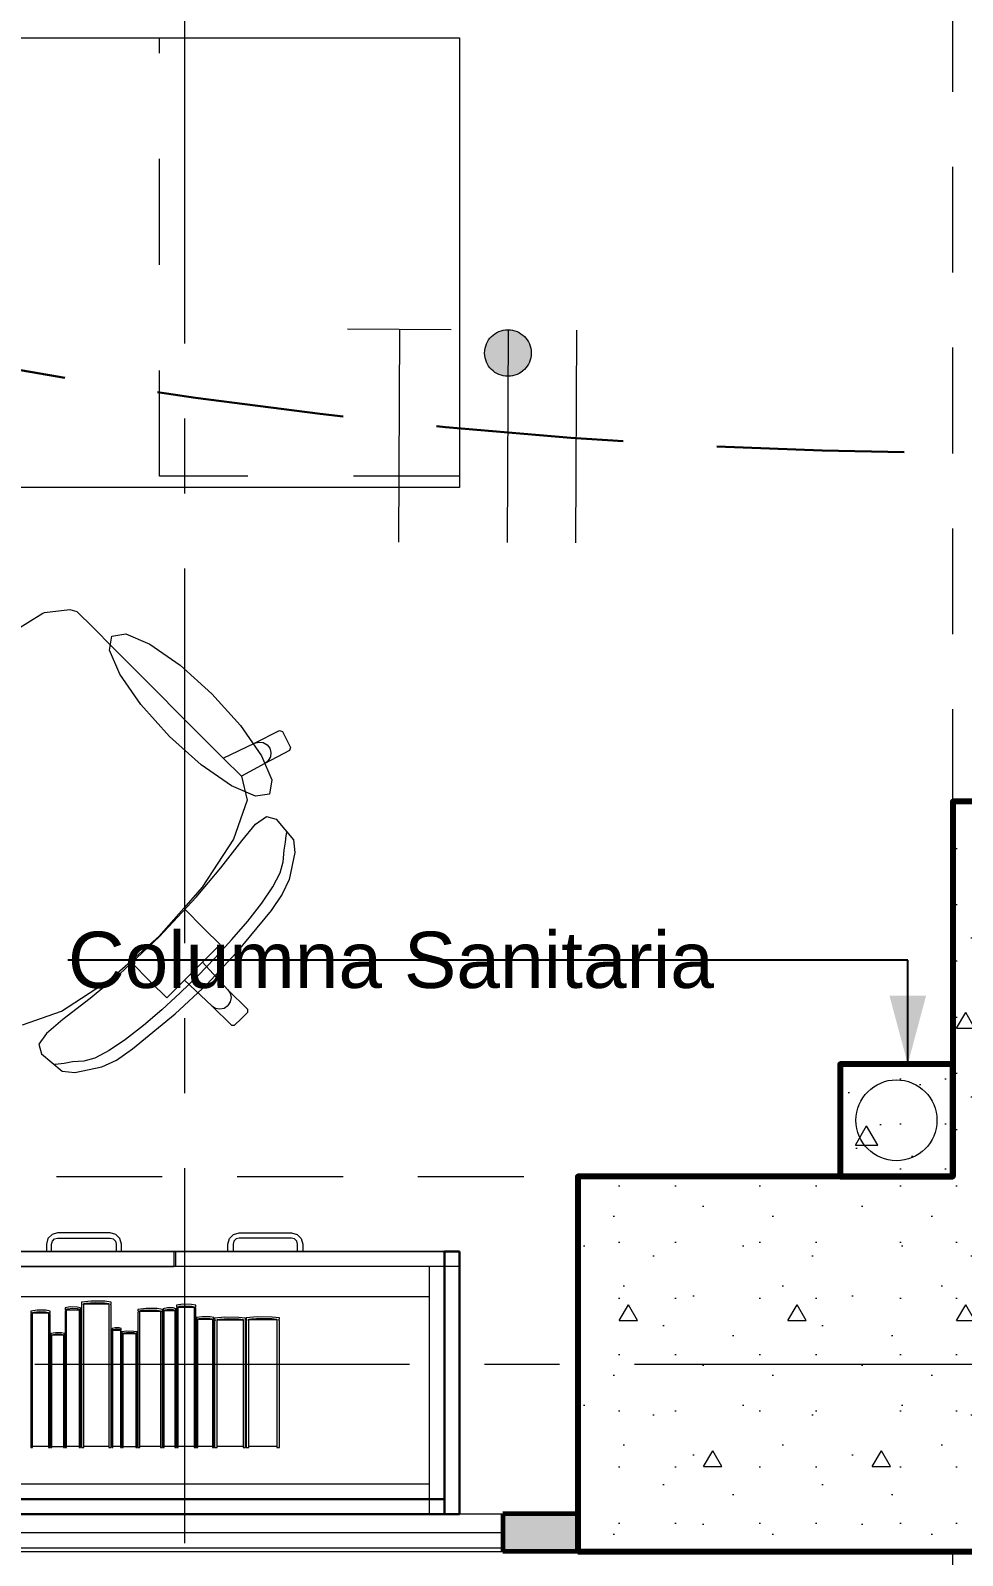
# Model space of a CAD drawing. Header units: inches. Extents: x -19 to 5698, y -728 to 92.
# Drawn here: x 234.84 to 236.083, y 29.695 to 31.728 of the extents above; entities that cross this region are included whole.
import ezdxf

# ---------------------------------------------------------------- set-up
doc = ezdxf.new("R2010")
doc.units = ezdxf.units.IN
doc.header["$MEASUREMENT"] = 0
doc.set_wipeout_variables(frame=1)
for name, pattern in [('HIDDEN', [0.375, 0.25, -0.125]), ('Hidden Line', [0.195611, 0.141111, -0.0545]), ('Punto & Raya', [0.65, 0.5, -0.075, 0, -0.075]), ('Rayas', [0.282222, 0.141111, -0.141111]), ('RAYITAS', [0.375, 0.25, -0.125]), ('Wipeout_Contour', [1, 0, -1])]:
    doc.linetypes.add(name, pattern=pattern)
doc.layers.get('0').update_dxf_attribs({"color": 61})
for name, color, linetype, lineweight in [('00 conduct tomacorr', 120, 'HIDDEN', 30), ('T-TECHO-E', 150, 'Continuous', 20), ('TOMACORRIENTE', 22, 'RAYITAS', 9)]:
    doc.layers.add(name, color=color, linetype=linetype, lineweight=lineweight)
for name, color, linetype in [('02 _ ARQ _ ALB _ Ejes Generales', 251, 'Continuous'), ('02 _ ARQ _ ZON _ Espacio.3D', 7, 'Continuous'), ('08 _ STR _ EXT _ 06 Columnas', 7, 'Continuous'), ('08 _ STR _ EXT _ 09 Vigas', 251, 'Continuous'), ('Acabado - Muros', 7, 'Continuous'), ('Estructura - Carga', 7, 'Continuous'), ('Interior - Mobiliario', 7, 'Continuous'), ('Marcador - Secciones', 7, 'Continuous'), ('MEP - HVAC', 7, 'Continuous'), ('Notas - Etiquetas', 7, 'Continuous')]:
    doc.layers.add(name, color=color, linetype=linetype)
doc.styles.add('Estilo_Generado_4', font='swisse.ttf')
doc.dimstyles.new('Estilo_Generado__8', dxfattribs={"dimtxt": 0.18, "dimasz": 0.0912, "dimexe": 0.18, "dimexo": 0.0625, "dimgap": 0, "dimtad": 0, "dimtih": 1, "dimtoh": 1, "dimdec": 4, "dimzin": 0, "dimdsep": 46, "dimcen": 0.09, "dimadec": 0, "dimazin": 0, "dimtfac": 1, "dimtdec": 4, "dimtmove": 0, "dimatfit": 3, "dimldrblk": 'ARROWHEAD_5', "dimfxl": 1, "dimtolj": 1, "dimtzin": 0, "dimarcsym": 0})

# ---------------------------------------------------------------- blocks, each defined once
blk = doc.blocks.new('ARROWHEAD_5')
at = {"linetype": 'Continuous', "lineweight": 0}
blk.add_hatch(color=0, dxfattribs=at).paths.add_polyline_path([(-1, 0.2679), (0, 0), (-1, -0.2679)])
at = {"color": 0, "linetype": 'Continuous', "lineweight": 0}
blk.add_line((0, 0), (-1, 0), dxfattribs=at)
blk = doc.blocks.new('a')
at = {"layer": 'TOMACORRIENTE', "ltscale": 0.05}
h = blk.add_hatch(color=4, dxfattribs=at)
edge = h.paths.add_edge_path()
edge.add_arc((0, 0.0752), 0.0211, 0, 360)
at = {"layer": 'TOMACORRIENTE', "color": 4}
for p, q in [((-0.1455, 0.0963), (-0.0515, 0.0963)), ((-0.0985, 0.0963), (-0.0985, -0.0966)), ((0, 0.0963), (0, -0.0963)), ((0.0623, -0.0963), (0.0623, 0.0963))]:
    blk.add_line(p, q, dxfattribs=at)
blk.add_circle((0, 0.0752), 0.0211, dxfattribs=at)
blk = doc.blocks.new('CABLE 3FACE')
at = {"layer": 'T-TECHO-E', "rotation": 59.94170052614085}
blk.add_blockref('a', (0, 0), dxfattribs=at)

msp = doc.modelspace()

# ---------------------------------------------------------------- hatches: boundary and pattern name
at = {"layer": '08 _ STR _ EXT _ 06 Columnas', "linetype": 'Continuous', "lineweight": 9}
h = msp.add_hatch(dxfattribs=at)
h.set_pattern_fill('HORMIGÓN_EN_MASA_0002', style=0, pattern_type=2)
h.set_pattern_definition([(0, (185.00004, 1e-08), (0, 0.3897114), [0.024375, -0.200625]), (0, (185.11254, 0.19486), (0, 0.3897114), [0.024375, -0.200625]), (60, (185.00004, 1e-08), (-0.3375, 0.1948557), [0.024375, -0.200625]), (60, (185.22504, 1e-08), (-0.3375, 0.1948557), [0.024375, -0.200625]), (120, (185.0244, 1e-08), (0.3375, 0.1948557), [0.024375, -0.200625]), (120, (185.2494, 1e-08), (0.3375, 0.1948557), [0.024375, -0.200625]), (0, (185.00004, 0.0375), (0, 0.075), [0, -0.075, 0, -0.1125]), (45, (185.03754, 0.0375), (-0.05303301, 0.05303301), [0, -0.05625, 0, -0.09375])])
h.paths.add_polyline_path([(235.57, 29.7), (236.57, 29.7), (236.57, 30.7), (236.07, 30.7), (236.07, 30.2), (235.57, 30.2)])
at = {"layer": 'Estructura - Carga', "linetype": 'Continuous', "lineweight": 13}
h = msp.add_hatch(dxfattribs=at)
h.set_pattern_fill('HORMIGÓN_ARMADO_0002', color=251, style=0, pattern_type=2)
h.set_pattern_definition([(0, (185.00004, 1e-08), (0, 0.3117692), [0.03, -0.15]), (0, (185.09004, 0.1559), (0, 0.3117692), [0.03, -0.15]), (60, (185.00004, 1e-08), (-0.27, 0.1558846), [0.03, -0.15]), (60, (185.18004, 1e-08), (-0.27, 0.1558846), [0.03, -0.15]), (120, (185.03004, 1e-08), (0.27, 0.1558846), [0.03, -0.15]), (120, (185.21004, 1e-08), (0.27, 0.1558846), [0.03, -0.15]), (0, (185.00004, 0.03), (0, 0.06), [0, -0.06, 0, -0.09]), (45, (185.03004, 0.03), (-0.04242641, 0.04242641), [0, -0.045, 0, -0.075])])
h.paths.add_polyline_path([(235.92, 30.2), (236.07, 30.2), (236.07, 30.35), (235.92, 30.35)])

# ---------------------------------------------------------------- linework, layer by layer
at = {"layer": '00 conduct tomacorr'}
msp.add_arc((236.115, 38.7725, 0), 7.6075, 253.16724, 273.41583, dxfattribs=at)
at = {"layer": '02 _ ARQ _ ZON _ Espacio.3D', "color": 254, "linetype": 'Continuous', "lineweight": 0, "flags": 128}
msp.add_lwpolyline([(229.07, 31), (229.57, 31), (229.57, 29.7499), (235.57, 29.75), (235.57, 30.2), (236.07, 30.2), (236.07, 30.7), (236.42, 30.7), (236.42, 31.8991), (237.7701, 31.8991), (237.7701, 32.9963), (236.4201, 32.9963), (236.4201, 39), (236.07, 39), (236.07, 39.4), (235.67, 39.4), (235.67, 39.7505), (229.57, 39.7505), (229.57, 39), (229.07, 39)], dxfattribs=at)
msp.add_lwpolyline([(236.42, 27), (236.42, 29.7), (231.72, 29.7), (231.72, 26.9), (236.07, 26.9), (236.07, 27)], close=True, dxfattribs=at)
at = {"layer": '08 _ STR _ EXT _ 06 Columnas', "color": 7, "linetype": 'Continuous', "lineweight": 80, "flags": 128}
msp.add_lwpolyline([(235.57, 29.7), (236.57, 29.7), (236.57, 30.7), (236.07, 30.7), (236.07, 30.2), (235.57, 30.2)], close=True, dxfattribs=at)
at = {"layer": '08 _ STR _ EXT _ 09 Vigas', "color": 251, "linetype": 'Hidden Line', "lineweight": 13, "true_color": 0x636466}
for p, q in [((236.07, 30.2), (236.07, 39.4)), ((229.57, 30.2), (236.07, 30.2)), ((236.07, 26.75), (236.07, 29.7))]:
    msp.add_line(p, q, dxfattribs=at)
at = {"layer": 'Acabado - Muros', "color": 7, "linetype": 'Continuous', "lineweight": 60}
msp.add_line((235.57, 29.75), (235.57, 29.7), dxfattribs=at)
at = {"layer": 'Estructura - Carga', "color": 7, "linetype": 'Continuous', "lineweight": 80, "flags": 128}
msp.add_lwpolyline([(235.92, 30.2), (236.07, 30.2), (236.07, 30.35), (235.92, 30.35)], close=True, dxfattribs=at)
at = {"layer": 'Interior - Mobiliario', "color": 175, "linetype": 'Rayas', "lineweight": 13}
for p, q in [((235.012, 31.1339), (235.012, 31.7189)), ((235.412, 31.1339), (235.012, 31.1339))]:
    msp.add_line(p, q, dxfattribs=at)
at = {"layer": 'Interior - Mobiliario', "color": 175, "linetype": 'Continuous', "lineweight": 13}
for p, q in [((234.8585, 30.9524), (234.8924, 30.9564)), ((234.8924, 30.9564), (234.9017, 30.9536)), ((234.8163, 30.9266), (234.8563, 30.9515)), ((234.8563, 30.9515), (234.8585, 30.9524)), ((234.9017, 30.9536), (234.9236, 30.9316)), ((234.9236, 30.9316), (234.9491, 30.9061)), ((234.9491, 30.9061), (235.097, 30.7582)), ((235.1387, 30.7778), (235.1719, 30.7948)), ((235.1719, 30.7948), (235.1759, 30.7935)), ((235.1759, 30.7935), (235.1867, 30.7721)), ((235.097, 30.7582), (235.1387, 30.7778)), ((235.1387, 30.7778), (235.1444, 30.7794)), ((235.1444, 30.7794), (235.1502, 30.7788)), ((235.1502, 30.7788), (235.1553, 30.7759)), ((235.1553, 30.7759), (235.1589, 30.7713)), ((235.1212, 30.734), (235.097, 30.7582)), ((235.1854, 30.7681), (235.1523, 30.7511)), ((235.1569, 30.7548), (235.1523, 30.7511)), ((235.1598, 30.7599), (235.1569, 30.7548)), ((235.1589, 30.7713), (235.1605, 30.7657)), ((235.1605, 30.7657), (235.1598, 30.7599)), ((235.1867, 30.7721), (235.1854, 30.7681)), ((235.1212, 30.734), (235.1213, 30.7338)), ((235.1523, 30.7511), (235.1213, 30.7338)), ((235.1213, 30.7338), (235.1287, 30.7018)), ((235.1287, 30.7018), (235.1104, 30.6499)), ((235.1401, 30.6701), (235.1545, 30.6801)), ((235.1545, 30.6801), (235.1674, 30.6767)), ((235.1674, 30.6767), (235.1906, 30.6489)), ((235.1215, 30.6478), (235.1401, 30.6701)), ((235.1801, 30.6461), (235.1809, 30.6542)), ((235.1809, 30.6542), (235.1817, 30.6587)), ((235.1104, 30.6499), (235.069, 30.586)), ((235.0936, 30.6117), (235.1215, 30.6478)), ((235.1769, 30.6199), (235.1781, 30.6353)), ((235.1781, 30.6353), (235.1801, 30.6461)), ((235.1924, 30.6321), (235.1847, 30.596)), ((235.1906, 30.6489), (235.1924, 30.6321)), ((235.0609, 30.5724), (235.0936, 30.6117)), ((235.173, 30.6052), (235.1769, 30.6199)), ((235.1631, 30.5864), (235.173, 30.6052)), ((235.1847, 30.596), (235.1757, 30.5767)), ((235.0114, 30.5196), (235.0609, 30.5724)), ((235.069, 30.586), (235.0442, 30.5579)), ((235.1482, 30.5645), (235.1631, 30.5864)), ((235.1757, 30.5767), (235.1608, 30.555)), ((235.0442, 30.5579), (235.0109, 30.5201)), ((235.0442, 30.5579), (235.0716, 30.5305)), ((235.1608, 30.555), (235.114, 30.4983)), ((235.1296, 30.5407), (235.1482, 30.5645)), ((235.0716, 30.5305), (235.0928, 30.5094)), ((235.1085, 30.516), (235.1296, 30.5407)), ((235.0114, 30.5196), (234.9586, 30.4701)), ((234.9731, 30.4867), (235.0109, 30.5201)), ((235.0928, 30.5094), (235.0691, 30.4857)), ((235.0859, 30.4913), (235.1085, 30.516)), ((235.0631, 30.4679), (235.0859, 30.4913)), ((235.114, 30.4983), (235.0748, 30.4561)), ((234.9586, 30.4701), (234.9193, 30.4374)), ((234.9449, 30.462), (234.9731, 30.4867)), ((234.9731, 30.4867), (235.0004, 30.4594)), ((235.0631, 30.4679), (235.0396, 30.4451)), ((235.0452, 30.4619), (235.0572, 30.4738)), ((235.0691, 30.4857), (235.0572, 30.4738)), ((235.0691, 30.4857), (235.1031, 30.4492)), ((234.8811, 30.4206), (234.9449, 30.462)), ((235.0004, 30.4594), (235.0216, 30.4382)), ((235.0216, 30.4382), (235.0452, 30.4619)), ((235.0326, 30.417), (235.0748, 30.4561)), ((235.0452, 30.4619), (235.0818, 30.4279)), ((235.1031, 30.4492), (235.1063, 30.4444)), ((235.1031, 30.4492), (235.1292, 30.4231)), ((234.9193, 30.4374), (234.8831, 30.4095)), ((235.0396, 30.4451), (235.015, 30.4225)), ((235.0818, 30.4279), (235.0866, 30.4246)), ((235.0818, 30.4279), (235.1079, 30.4018)), ((235.0981, 30.4247), (235.103, 30.428)), ((235.1063, 30.4329), (235.103, 30.428)), ((235.1063, 30.4444), (235.1075, 30.4386)), ((235.1075, 30.4386), (235.1063, 30.4329)), ((234.8291, 30.4023), (234.8811, 30.4206)), ((234.8831, 30.4095), (234.8609, 30.3909)), ((234.9759, 30.3702), (235.0326, 30.417)), ((235.015, 30.4225), (234.9903, 30.4013)), ((235.0866, 30.4246), (235.0924, 30.4235)), ((235.0924, 30.4235), (235.0981, 30.4247)), ((235.1121, 30.4018), (235.1206, 30.4103)), ((235.1292, 30.4189), (235.1206, 30.4103)), ((235.1292, 30.4231), (235.1292, 30.4189)), ((234.8609, 30.3909), (234.8508, 30.3765)), ((234.9903, 30.4013), (234.9665, 30.3828)), ((235.1079, 30.4018), (235.1121, 30.4018)), ((234.8508, 30.3765), (234.8543, 30.3636)), ((234.9446, 30.3679), (234.9258, 30.358)), ((234.9665, 30.3828), (234.9446, 30.3679)), ((234.9543, 30.3553), (234.9759, 30.3702)), ((234.8543, 30.3636), (234.8821, 30.3404)), ((234.8768, 30.3501), (234.8723, 30.3493)), ((234.8849, 30.3509), (234.8768, 30.3501)), ((234.8956, 30.3529), (234.8849, 30.3509)), ((234.911, 30.3541), (234.8956, 30.3529)), ((234.8989, 30.3386), (234.935, 30.3463)), ((234.9258, 30.358), (234.911, 30.3541)), ((234.935, 30.3463), (234.9543, 30.3553)), ((234.8821, 30.3404), (234.8989, 30.3386)), ((234.8685, 30.1229), (234.8631, 30.1174)), ((234.876, 30.1249), (234.8685, 30.1229)), ((234.946, 30.1249), (234.876, 30.1249)), ((234.9535, 30.1229), (234.946, 30.1249)), ((234.959, 30.1174), (234.9535, 30.1229)), ((235.1051, 30.1174), (235.1105, 30.1229)), ((235.1105, 30.1229), (235.118, 30.1249)), ((235.118, 30.1249), (235.188, 30.1249)), ((235.188, 30.1249), (235.1955, 30.1229)), ((235.1955, 30.1229), (235.201, 30.1174)), ((234.8631, 30.1174), (234.861, 30.1099)), ((234.861, 30.1099), (234.861, 30.0999)), ((234.868, 30.1099), (234.8691, 30.1139)), ((234.868, 30.0999), (234.868, 30.1099)), ((234.8691, 30.1139), (234.872, 30.1169)), ((234.872, 30.1169), (234.876, 30.1179)), ((234.876, 30.1179), (234.946, 30.1179)), ((234.946, 30.1179), (234.95, 30.1169)), ((234.95, 30.1169), (234.953, 30.1139)), ((234.953, 30.1139), (234.954, 30.1099)), ((234.954, 30.1099), (234.954, 30.0999)), ((234.961, 30.1099), (234.959, 30.1174)), ((234.961, 30.0999), (234.961, 30.1099)), ((235.103, 30.1099), (235.1051, 30.1174)), ((235.103, 30.0999), (235.103, 30.1099)), ((235.1111, 30.1139), (235.11, 30.1099)), ((235.11, 30.1099), (235.11, 30.0999)), ((235.114, 30.1169), (235.1111, 30.1139)), ((235.118, 30.1179), (235.114, 30.1169)), ((235.188, 30.1179), (235.118, 30.1179)), ((235.192, 30.1169), (235.188, 30.1179)), ((235.195, 30.1139), (235.192, 30.1169)), ((235.196, 30.1099), (235.195, 30.1139)), ((235.196, 30.0999), (235.196, 30.1099)), ((235.201, 30.1174), (235.203, 30.1099)), ((235.203, 30.1099), (235.203, 30.0999)), ((234.672, 30.0999), (235.031, 30.0999)), ((234.861, 30.0999), (234.868, 30.0999)), ((234.954, 30.0999), (234.961, 30.0999)), ((235.031, 30.0999), (235.031, 30.0799)), ((235.033, 30.0999), (235.033, 30.0799)), ((235.11, 30.0999), (235.103, 30.0999)), ((235.203, 30.0999), (235.196, 30.0999)), ((235.392, 30.0799), (233.932, 30.0799)), ((235.372, 30.0799), (233.952, 30.0799)), ((234.672, 30.0799), (235.031, 30.0799)), ((235.372, 30.0399), (235.372, 30.0799)), ((235.392, 29.7699), (235.392, 30.0799)), ((233.952, 30.0399), (235.372, 30.0399)), ((234.8488, 30.0218), (234.8403, 30.0206)), ((234.8403, 30.0206), (234.8403, 30.0186)), ((234.8443, 30.0193), (234.8521, 30.0201)), ((234.8603, 30.0216), (234.8488, 30.0218)), ((234.8521, 30.0201), (234.86, 30.0196)), ((234.8659, 30.0206), (234.8603, 30.0216)), ((234.8659, 30.0186), (234.8659, 30.0206)), ((234.8929, 30.0261), (234.8861, 30.0248)), ((234.8861, 30.0248), (234.8861, 30.0228)), ((234.8861, 30.0228), (234.8862, 30.0227)), ((234.8862, 30.0208), (234.8861, 30.0207)), ((234.8861, 30.0207), (234.8861, 29.8386)), ((234.8862, 30.0227), (234.8863, 30.0224)), ((234.8863, 30.0211), (234.8862, 30.0208)), ((234.8863, 30.0224), (234.8864, 30.0222)), ((234.8864, 30.0213), (234.8863, 30.0211)), ((234.8864, 30.0222), (234.8865, 30.0219)), ((234.8865, 30.0219), (234.8864, 30.0216)), ((234.8864, 30.0216), (234.8864, 30.0213)), ((234.8877, 30.023), (234.8893, 30.0235)), ((234.8877, 29.8386), (234.8877, 30.023)), ((234.9049, 30.022), (234.8877, 30.022)), ((234.8893, 30.0235), (234.8956, 30.0243)), ((234.9021, 30.0259), (234.8929, 30.0261)), ((234.8956, 30.0243), (234.9019, 30.0238)), ((234.9019, 30.0238), (234.9049, 30.023)), ((234.9066, 30.0248), (234.9021, 30.0259)), ((234.9049, 30.023), (234.9049, 29.8386)), ((234.9062, 30.0219), (234.9063, 30.0222)), ((234.9062, 30.0217), (234.9062, 30.0219)), ((234.9063, 30.0214), (234.9062, 30.0217)), ((234.9063, 30.0222), (234.9064, 30.0225)), ((234.9063, 30.0211), (234.9063, 30.0214)), ((234.9065, 30.0209), (234.9063, 30.0211)), ((234.9064, 30.0225), (234.9065, 30.0227)), ((234.9065, 30.0227), (234.9066, 30.0228)), ((234.9066, 30.0207), (234.9065, 30.0209)), ((234.9066, 30.0228), (234.9066, 30.0248)), ((234.9066, 29.8386), (234.9066, 30.0207)), ((234.9209, 30.0339), (234.9076, 30.0326)), ((234.9076, 30.0326), (234.9076, 30.0305)), ((234.9076, 30.0305), (234.9078, 30.0303)), ((234.9077, 30.0285), (234.9076, 30.0283)), ((234.9076, 30.0283), (234.9076, 29.8386)), ((234.908, 30.0287), (234.9077, 30.0285)), ((234.9078, 30.0303), (234.908, 30.0301)), ((234.908, 30.0301), (234.9082, 30.0298)), ((234.9081, 30.029), (234.908, 30.0287)), ((234.9082, 30.0292), (234.9081, 30.029)), ((234.9082, 30.0298), (234.9082, 30.0295)), ((234.9082, 30.0295), (234.9082, 30.0292)), ((234.9108, 30.0307), (234.9138, 30.0312)), ((234.9108, 29.8386), (234.9108, 30.0307)), ((234.9444, 30.0297), (234.9108, 30.0297)), ((234.9138, 30.0312), (234.9261, 30.032)), ((234.9388, 30.0337), (234.9209, 30.0339)), ((234.9261, 30.032), (234.9384, 30.0316)), ((234.9384, 30.0316), (234.9444, 30.0307)), ((234.9476, 30.0326), (234.9388, 30.0337)), ((234.9444, 30.0307), (234.9444, 29.8386)), ((234.9469, 30.0293), (234.947, 30.0296)), ((234.947, 30.029), (234.9469, 30.0293)), ((234.947, 30.0299), (234.9472, 30.0301)), ((234.947, 30.0296), (234.947, 30.0299)), ((234.9472, 30.0288), (234.947, 30.029)), ((234.9472, 30.0301), (234.9475, 30.0304)), ((234.9474, 30.0285), (234.9472, 30.0288)), ((234.9476, 30.0283), (234.9474, 30.0285)), ((234.9475, 30.0304), (234.9476, 30.0305)), ((234.9476, 30.0305), (234.9476, 30.0326)), ((234.9476, 29.8386), (234.9476, 30.0283)), ((234.994, 30.0242), (234.983, 30.0229)), ((234.983, 30.0229), (234.983, 30.0209)), ((234.983, 30.0209), (234.9832, 30.0208)), ((234.9832, 30.0208), (234.9834, 30.0205)), ((234.9834, 30.0205), (234.9835, 30.0203)), ((234.9835, 30.0203), (234.9836, 30.02)), ((234.9857, 30.0211), (234.9881, 30.0216)), ((234.9857, 29.8386), (234.9857, 30.0211)), ((235.0132, 30.0202), (234.9857, 30.0202)), ((234.9881, 30.0216), (234.9982, 30.0224)), ((235.0086, 30.0239), (234.994, 30.0242)), ((234.9982, 30.0224), (235.0083, 30.0219)), ((235.0083, 30.0219), (235.0132, 30.0211)), ((235.0158, 30.0229), (235.0086, 30.0239)), ((235.0132, 30.0211), (235.0132, 29.8386)), ((235.0153, 30.0201), (235.0154, 30.0203)), ((235.0153, 30.0198), (235.0153, 30.0201)), ((235.0154, 30.0203), (235.0155, 30.0206)), ((235.0155, 30.0206), (235.0157, 30.0208)), ((235.0157, 30.0208), (235.0158, 30.0209)), ((235.0158, 30.0209), (235.0158, 30.0229)), ((235.0224, 30.025), (235.0168, 30.0237)), ((235.0168, 30.0237), (235.0168, 30.0217)), ((235.0168, 30.0217), (235.0169, 30.0216)), ((235.0169, 30.0216), (235.017, 30.0213)), ((235.017, 30.0213), (235.0171, 30.0211)), ((235.0171, 30.0203), (235.017, 30.02)), ((235.0171, 30.0211), (235.0171, 30.0208)), ((235.0171, 30.0208), (235.0171, 30.0205)), ((235.0171, 30.0205), (235.0171, 30.0203)), ((235.0182, 30.0219), (235.0194, 30.0224)), ((235.0182, 29.8386), (235.0182, 30.0219)), ((235.0323, 30.021), (235.0182, 30.021)), ((235.0194, 30.0224), (235.0246, 30.0232)), ((235.0299, 30.0248), (235.0224, 30.025)), ((235.0246, 30.0232), (235.0297, 30.0227)), ((235.0297, 30.0227), (235.0323, 30.0219)), ((235.0336, 30.0237), (235.0299, 30.0248)), ((235.0323, 30.0219), (235.0323, 29.8386)), ((235.0333, 30.0209), (235.0334, 30.0211)), ((235.0333, 30.0206), (235.0333, 30.0209)), ((235.0333, 30.0203), (235.0333, 30.0206)), ((235.0334, 30.0201), (235.0333, 30.0203)), ((235.0334, 30.0214), (235.0335, 30.0216)), ((235.0334, 30.0211), (235.0334, 30.0214)), ((235.0335, 30.0198), (235.0334, 30.0201)), ((235.0335, 30.0216), (235.0336, 30.0217)), ((235.0336, 30.0217), (235.0336, 30.0237)), ((235.0432, 30.0296), (235.0346, 30.0283)), ((235.0346, 30.0283), (235.0346, 30.0262)), ((235.0346, 30.0262), (235.0347, 30.0261)), ((235.0347, 30.0242), (235.0346, 30.0241)), ((235.0346, 30.0241), (235.0346, 29.8386)), ((235.0347, 30.0261), (235.0349, 30.0258)), ((235.0349, 30.0245), (235.0347, 30.0242)), ((235.0349, 30.0258), (235.035, 30.0256)), ((235.035, 30.0247), (235.0349, 30.0245)), ((235.035, 30.0256), (235.035, 30.0253)), ((235.035, 30.0253), (235.035, 30.025)), ((235.035, 30.025), (235.035, 30.0247)), ((235.0367, 30.0264), (235.0386, 30.027)), ((235.0367, 29.8386), (235.0367, 30.0264)), ((235.0583, 30.0254), (235.0367, 30.0254)), ((235.0386, 30.027), (235.0465, 30.0277)), ((235.0547, 30.0293), (235.0432, 30.0296)), ((235.0465, 30.0277), (235.0544, 30.0273)), ((235.0544, 30.0273), (235.0583, 30.0264)), ((235.0603, 30.0283), (235.0547, 30.0293)), ((235.0583, 30.0264), (235.0583, 29.8386)), ((235.0599, 30.0253), (235.06, 30.0256)), ((235.0599, 30.0251), (235.0599, 30.0253)), ((235.06, 30.0248), (235.0599, 30.0251)), ((235.06, 30.0256), (235.0601, 30.0259)), ((235.0601, 30.0245), (235.06, 30.0248)), ((235.0601, 30.0259), (235.0602, 30.0261)), ((235.0602, 30.0243), (235.0601, 30.0245)), ((235.0602, 30.0261), (235.0603, 30.0262)), ((235.0603, 30.0241), (235.0602, 30.0243)), ((235.0603, 30.0262), (235.0603, 30.0283)), ((235.0603, 29.8386), (235.0603, 30.0241)), ((235.372, 29.7899), (235.372, 30.0399)), ((234.8403, 30.0186), (234.8404, 30.0185)), ((234.8404, 30.0167), (234.8403, 30.0166)), ((234.8403, 30.0166), (234.8403, 29.8386)), ((234.8404, 30.0185), (234.8405, 30.0182)), ((234.8405, 30.0169), (234.8404, 30.0167)), ((234.8405, 30.0182), (234.8406, 30.018)), ((234.8406, 30.0172), (234.8405, 30.0169)), ((234.8406, 30.018), (234.8407, 30.0177)), ((234.8407, 30.0174), (234.8406, 30.0172)), ((234.8407, 30.0177), (234.8407, 30.0174)), ((234.8423, 30.0188), (234.8443, 30.0193)), ((234.8423, 29.8386), (234.8423, 30.0188)), ((234.8639, 30.0179), (234.8423, 30.0179)), ((234.86, 30.0196), (234.8639, 30.0188)), ((234.8639, 30.0188), (234.8639, 29.8386)), ((234.8655, 30.0178), (234.8656, 30.018)), ((234.8655, 30.0175), (234.8655, 30.0178)), ((234.8655, 30.0172), (234.8655, 30.0175)), ((234.8656, 30.017), (234.8655, 30.0172)), ((234.8656, 30.018), (234.8657, 30.0183)), ((234.8658, 30.0167), (234.8656, 30.017)), ((234.8657, 30.0183), (234.8658, 30.0185)), ((234.8658, 30.0185), (234.8659, 30.0186)), ((234.8659, 30.0166), (234.8658, 30.0167)), ((234.8659, 29.8386), (234.8659, 30.0166)), ((234.9832, 30.019), (234.983, 30.0189)), ((234.983, 30.0189), (234.983, 29.8386)), ((234.9834, 30.0192), (234.9832, 30.019)), ((234.9835, 30.0195), (234.9834, 30.0192)), ((234.9836, 30.0197), (234.9835, 30.0195)), ((234.9836, 30.02), (234.9836, 30.0197)), ((235.0153, 30.0195), (235.0153, 30.0198)), ((235.0155, 30.0193), (235.0153, 30.0195)), ((235.0157, 30.019), (235.0155, 30.0193)), ((235.0158, 30.0189), (235.0157, 30.019)), ((235.0158, 29.8386), (235.0158, 30.0189)), ((235.0169, 30.0198), (235.0168, 30.0197)), ((235.0168, 30.0197), (235.0168, 29.8386)), ((235.017, 30.02), (235.0169, 30.0198)), ((235.0336, 30.0197), (235.0335, 30.0198)), ((235.0336, 29.8386), (235.0336, 30.0197)), ((235.069, 30.013), (235.0613, 30.0118)), ((235.0613, 30.0118), (235.0613, 30.0099)), ((235.0613, 30.0099), (235.0615, 30.0098)), ((235.0614, 30.0081), (235.0613, 30.008)), ((235.0613, 30.008), (235.0613, 29.8386)), ((235.0616, 30.0083), (235.0614, 30.0081)), ((235.0615, 30.0098), (235.0616, 30.0096)), ((235.0616, 30.0096), (235.0617, 30.0093)), ((235.0617, 30.0086), (235.0616, 30.0083)), ((235.0617, 30.0093), (235.0617, 30.0091)), ((235.0617, 30.0091), (235.0617, 30.0088)), ((235.0617, 30.0088), (235.0617, 30.0086)), ((235.0632, 30.0101), (235.0649, 30.0106)), ((235.0632, 29.8386), (235.0632, 30.0101)), ((235.0826, 30.0092), (235.0632, 30.0092)), ((235.0649, 30.0106), (235.072, 30.0113)), ((235.0794, 30.0127), (235.069, 30.013)), ((235.072, 30.0113), (235.0791, 30.0109)), ((235.0791, 30.0109), (235.0826, 30.0101)), ((235.0844, 30.0118), (235.0794, 30.0127)), ((235.0826, 30.0101), (235.0826, 29.8386)), ((235.084, 30.0091), (235.0841, 30.0094)), ((235.084, 30.0089), (235.084, 30.0091)), ((235.0841, 30.0086), (235.084, 30.0089)), ((235.0841, 30.0094), (235.0842, 30.0096)), ((235.0842, 30.0084), (235.0841, 30.0086)), ((235.0842, 30.0096), (235.0843, 30.0098)), ((235.0843, 30.0081), (235.0842, 30.0084)), ((235.0843, 30.0098), (235.0844, 30.0099)), ((235.0844, 30.008), (235.0843, 30.0081)), ((235.0844, 30.0099), (235.0844, 30.0118)), ((235.0844, 29.8386), (235.0844, 30.008)), ((235.0992, 30.0124), (235.0854, 30.0112)), ((235.0854, 30.0112), (235.0854, 30.0093)), ((235.0854, 30.0093), (235.0857, 30.0092)), ((235.0856, 30.0075), (235.0854, 30.0074)), ((235.0854, 30.0074), (235.0854, 29.8386)), ((235.0858, 30.0077), (235.0856, 30.0075)), ((235.0857, 30.0092), (235.0859, 30.009)), ((235.086, 30.008), (235.0858, 30.0077)), ((235.0859, 30.009), (235.086, 30.0087)), ((235.086, 30.0087), (235.0861, 30.0085)), ((235.0861, 30.0082), (235.086, 30.008)), ((235.0861, 30.0085), (235.0861, 30.0082)), ((235.0887, 30.0095), (235.0918, 30.01)), ((235.0887, 29.8386), (235.0887, 30.0095)), ((235.1233, 30.0086), (235.0887, 30.0086)), ((235.0918, 30.01), (235.1045, 30.0107)), ((235.1176, 30.0122), (235.0992, 30.0124)), ((235.1045, 30.0107), (235.1171, 30.0103)), ((235.1171, 30.0103), (235.1233, 30.0095)), ((235.1266, 30.0112), (235.1176, 30.0122)), ((235.1233, 30.0095), (235.1233, 29.8386)), ((235.1259, 30.0085), (235.126, 30.0088)), ((235.1259, 30.0083), (235.1259, 30.0085)), ((235.126, 30.008), (235.1259, 30.0083)), ((235.126, 30.0088), (235.1262, 30.009)), ((235.1261, 30.0078), (235.126, 30.008)), ((235.1264, 30.0076), (235.1261, 30.0078)), ((235.1262, 30.009), (235.1264, 30.0092)), ((235.1264, 30.0092), (235.1266, 30.0093)), ((235.1266, 30.0074), (235.1264, 30.0076)), ((235.1266, 30.0093), (235.1266, 30.0112)), ((235.1266, 29.8386), (235.1266, 30.0074)), ((235.1423, 30.0127), (235.1276, 30.0116)), ((235.1276, 30.0116), (235.1276, 30.0097)), ((235.1276, 30.0097), (235.1278, 30.0095)), ((235.1278, 30.0079), (235.1276, 30.0078)), ((235.1276, 30.0078), (235.1276, 29.8386)), ((235.1278, 30.0095), (235.1281, 30.0093)), ((235.128, 30.0081), (235.1278, 30.0079)), ((235.1282, 30.0083), (235.128, 30.0081)), ((235.1281, 30.0093), (235.1282, 30.0091)), ((235.1282, 30.0091), (235.1283, 30.0088)), ((235.1283, 30.0086), (235.1282, 30.0083)), ((235.1283, 30.0088), (235.1283, 30.0086)), ((235.1311, 30.0098), (235.1345, 30.0103)), ((235.1311, 29.8386), (235.1311, 30.0098)), ((235.1682, 30.009), (235.1311, 30.009)), ((235.1345, 30.0103), (235.148, 30.0111)), ((235.1621, 30.0125), (235.1423, 30.0127)), ((235.148, 30.0111), (235.1616, 30.0106)), ((235.1616, 30.0106), (235.1682, 30.0098)), ((235.1718, 30.0116), (235.1621, 30.0125)), ((235.1682, 30.0098), (235.1682, 29.8386)), ((235.171, 30.0089), (235.1711, 30.0091)), ((235.171, 30.0086), (235.171, 30.0089)), ((235.1711, 30.0084), (235.171, 30.0086)), ((235.1711, 30.0091), (235.1713, 30.0094)), ((235.1713, 30.0081), (235.1711, 30.0084)), ((235.1713, 30.0094), (235.1716, 30.0096)), ((235.1715, 30.0079), (235.1713, 30.0081)), ((235.1718, 30.0078), (235.1715, 30.0079)), ((235.1716, 30.0096), (235.1718, 30.0097)), ((235.1718, 30.0097), (235.1718, 30.0116)), ((235.1718, 29.8386), (235.1718, 30.0078)), ((234.873, 29.9916), (234.8669, 29.9905)), ((234.8669, 29.9905), (234.8669, 29.9889)), ((234.8669, 29.9889), (234.867, 29.9888)), ((234.867, 29.9873), (234.8669, 29.9872)), ((234.8669, 29.9872), (234.8669, 29.8386)), ((234.867, 29.9888), (234.8671, 29.9886)), ((234.8671, 29.9875), (234.867, 29.9873)), ((234.8671, 29.9886), (234.8672, 29.9884)), ((234.8672, 29.9877), (234.8671, 29.9875)), ((234.8672, 29.9884), (234.8672, 29.9881)), ((234.8672, 29.9881), (234.8672, 29.9879)), ((234.8672, 29.9879), (234.8672, 29.9877)), ((234.8684, 29.989), (234.8698, 29.9895)), ((234.8684, 29.8386), (234.8684, 29.989)), ((234.8837, 29.9883), (234.8684, 29.9883)), ((234.8698, 29.9895), (234.8753, 29.9901)), ((234.8811, 29.9914), (234.873, 29.9916)), ((234.8753, 29.9901), (234.8809, 29.9897)), ((234.8809, 29.9897), (234.8837, 29.989)), ((234.8851, 29.9905), (234.8811, 29.9914)), ((234.8837, 29.989), (234.8837, 29.8386)), ((234.8848, 29.9882), (234.8849, 29.9884)), ((234.8848, 29.988), (234.8848, 29.9882)), ((234.8848, 29.9877), (234.8848, 29.988)), ((234.8849, 29.9875), (234.8848, 29.9877)), ((234.8849, 29.9886), (234.885, 29.9888)), ((234.8849, 29.9884), (234.8849, 29.9886)), ((234.885, 29.9873), (234.8849, 29.9875)), ((234.885, 29.9888), (234.8851, 29.9889)), ((234.8851, 29.9872), (234.885, 29.9873)), ((234.8851, 29.9889), (234.8851, 29.9905)), ((234.8851, 29.8386), (234.8851, 29.9872)), ((234.9526, 29.9983), (234.9486, 29.9972)), ((234.9486, 29.9972), (234.9486, 29.9955)), ((234.9486, 29.9955), (234.9487, 29.9954)), ((234.9487, 29.9938), (234.9486, 29.9937)), ((234.9486, 29.9937), (234.9486, 29.8386)), ((234.9487, 29.9954), (234.9487, 29.9952)), ((234.9487, 29.9952), (234.9488, 29.9949)), ((234.9488, 29.9942), (234.9487, 29.994)), ((234.9487, 29.994), (234.9487, 29.9938)), ((234.9488, 29.9949), (234.9488, 29.9947)), ((234.9488, 29.9947), (234.9488, 29.9945)), ((234.9488, 29.9945), (234.9488, 29.9942)), ((234.9496, 29.9956), (234.9505, 29.9961)), ((234.9496, 29.8386), (234.9496, 29.9956)), ((234.9597, 29.9948), (234.9496, 29.9948)), ((234.9505, 29.9961), (234.9542, 29.9968)), ((234.958, 29.9981), (234.9526, 29.9983)), ((234.9542, 29.9968), (234.9579, 29.9964)), ((234.9579, 29.9964), (234.9597, 29.9956)), ((234.9607, 29.9972), (234.958, 29.9981)), ((234.9597, 29.9956), (234.9597, 29.8386)), ((234.9605, 29.9952), (234.9606, 29.9954)), ((234.9605, 29.995), (234.9605, 29.9952)), ((234.9605, 29.9948), (234.9605, 29.995)), ((234.9605, 29.9945), (234.9605, 29.9948)), ((234.9605, 29.9943), (234.9605, 29.9945)), ((234.9605, 29.9941), (234.9605, 29.9943)), ((234.9606, 29.9939), (234.9605, 29.9941)), ((234.9606, 29.9954), (234.9607, 29.9955)), ((234.9607, 29.9937), (234.9606, 29.9939)), ((234.9607, 29.9955), (234.9607, 29.9972)), ((234.9607, 29.8386), (234.9607, 29.9937)), ((234.9684, 29.9937), (234.9617, 29.9927)), ((234.9617, 29.9927), (234.9617, 29.991)), ((234.9617, 29.991), (234.9618, 29.9909)), ((234.9619, 29.9896), (234.9617, 29.9894)), ((234.9617, 29.9894), (234.9617, 29.9893)), ((234.9617, 29.9893), (234.9617, 29.8386)), ((234.9618, 29.9909), (234.9619, 29.9907)), ((234.9619, 29.9907), (234.962, 29.9905)), ((234.962, 29.99), (234.9619, 29.9898)), ((234.9619, 29.9898), (234.9619, 29.9896)), ((234.962, 29.9905), (234.962, 29.9903)), ((234.962, 29.9903), (234.962, 29.99)), ((234.9633, 29.9912), (234.9648, 29.9916)), ((234.9633, 29.8386), (234.9633, 29.9912)), ((234.9804, 29.9904), (234.9633, 29.9904)), ((234.9648, 29.9916), (234.9711, 29.9923)), ((234.9776, 29.9935), (234.9684, 29.9937)), ((234.9711, 29.9923), (234.9773, 29.9919)), ((234.9773, 29.9919), (234.9804, 29.9912)), ((234.982, 29.9927), (234.9776, 29.9935)), ((234.9804, 29.9912), (234.9804, 29.8386)), ((234.9817, 29.9905), (234.9818, 29.9908)), ((234.9817, 29.9903), (234.9817, 29.9905)), ((234.9817, 29.9901), (234.9817, 29.9903)), ((234.9817, 29.9899), (234.9817, 29.9901)), ((234.9818, 29.9897), (234.9817, 29.9899)), ((234.9818, 29.9908), (234.982, 29.9909)), ((234.9819, 29.9895), (234.9818, 29.9897)), ((234.982, 29.9893), (234.9819, 29.9895)), ((234.982, 29.991), (234.982, 29.9927)), ((234.982, 29.9909), (234.982, 29.991)), ((234.982, 29.8386), (234.982, 29.9893)), ((234.8403, 29.8386), (234.8423, 29.8386)), ((234.8423, 29.8404), (234.8639, 29.8404)), ((234.8639, 29.8386), (234.8659, 29.8386)), ((234.8669, 29.8386), (234.8684, 29.8386)), ((234.8684, 29.8401), (234.8837, 29.8401)), ((234.8837, 29.8386), (234.8851, 29.8386)), ((234.8861, 29.8386), (234.8877, 29.8386)), ((234.8877, 29.8405), (234.9049, 29.8405)), ((234.9049, 29.8386), (234.9066, 29.8386)), ((234.9076, 29.8386), (234.9108, 29.8386)), ((234.9108, 29.8405), (234.9444, 29.8405)), ((234.9444, 29.8386), (234.9476, 29.8386)), ((234.9486, 29.8386), (234.9496, 29.8386)), ((234.9496, 29.8402), (234.9597, 29.8402)), ((234.9597, 29.8386), (234.9607, 29.8386)), ((234.9617, 29.8386), (234.9633, 29.8386)), ((234.9633, 29.8401), (234.9804, 29.8401)), ((234.9804, 29.8386), (234.982, 29.8386)), ((234.983, 29.8386), (234.9857, 29.8386)), ((234.9857, 29.8404), (235.0132, 29.8404)), ((235.0132, 29.8386), (235.0158, 29.8386)), ((235.0168, 29.8386), (235.0182, 29.8386)), ((235.0182, 29.8404), (235.0323, 29.8404)), ((235.0323, 29.8386), (235.0336, 29.8386)), ((235.0346, 29.8386), (235.0367, 29.8386)), ((235.0367, 29.8405), (235.0583, 29.8405)), ((235.0583, 29.8386), (235.0603, 29.8386)), ((235.0613, 29.8386), (235.0632, 29.8386)), ((235.0632, 29.8403), (235.0826, 29.8403)), ((235.0826, 29.8386), (235.0844, 29.8386)), ((235.0854, 29.8386), (235.0887, 29.8386)), ((235.0887, 29.8403), (235.1233, 29.8403)), ((235.1233, 29.8386), (235.1266, 29.8386)), ((235.1276, 29.8386), (235.1311, 29.8386)), ((235.1311, 29.8403), (235.1682, 29.8403)), ((235.1682, 29.8386), (235.1718, 29.8386)), ((235.372, 29.7899), (233.952, 29.7899)), ((233.932, 29.7699), (235.392, 29.7699))]:
    msp.add_line(p, q, dxfattribs=at)
at = {"layer": 'Interior - Mobiliario', "color": 175, "linetype": 'Continuous', "lineweight": 13, "flags": 128}
for points in [[(233.912, 31.7189), (235.412, 31.7189), (235.412, 31.1189), (234.412, 31.1189), (234.412, 30.4189), (233.912, 30.4189)], [(235.0819, 30.844), (235.12, 30.8015), (235.1481, 30.7612), (235.1617, 30.7291), (235.1588, 30.7102), (235.1399, 30.7073), (235.1078, 30.7209), (235.0675, 30.7489), (235.025, 30.7871), (234.9868, 30.8296), (234.9588, 30.8699), (234.9452, 30.902), (234.9481, 30.9209), (234.967, 30.9238), (234.9991, 30.9102), (235.0394, 30.8822)]]:
    msp.add_lwpolyline(points, close=True, dxfattribs=at)
at = {"layer": 'MEP - HVAC', "color": 7, "linetype": 'Continuous', "lineweight": 13, "flags": 128}
msp.add_lwpolyline([(235.995, 30.221, -1), (235.995, 30.329, -1)], format="xyb", close=True, dxfattribs=at)

# ---------------------------------------------------------------- block references
at = {"layer": '00 conduct tomacorr', "xscale": 1.47256122672843, "yscale": 1.47256122672843, "zscale": 1.47256122672843, "rotation": 299.7894777823319}
msp.add_blockref('CABLE 3FACE', (235.4762, 31.1876), dxfattribs=at)

# ---------------------------------------------------------------- texts
at = {"layer": 'Notas - Etiquetas', "color": 5, "linetype": 'Continuous', "lineweight": 35, "insert": (234.8896, 30.4885), "char_height": 0.075, "attachment_point": 4, "style": 'Estilo_Generado_4'}
msp.add_mtext('\\A1;{\\pql;\\fSwis721 Ex BT|b0|i0|c0|p34;Columna Sanitaria}', dxfattribs=at)

# ---------------------------------------------------------------- leaders
at = {"layer": 'Notas - Etiquetas', "color": 144, "linetype": 'Continuous', "lineweight": 13, "annotation_type": 0, "has_hookline": 1, "hookline_direction": 1, "text_width": 1.0171}
msp.add_leader([(236.0101, 30.35), (236.0101, 30.4885), (234.8896, 30.4885)], dimstyle='Estilo_Generado__8', dxfattribs=at)

# ---------------------------------------------------------------- next in the draw order: wipeouts: each hides what was drawn before it
at = {"color": 254, "linetype": 'Wipeout_Contour', "lineweight": 0, "ltscale": 9951.318766}
msp.add_wipeout([(234.77, 29.733), (234.7865, 29.733), (234.7865, 29.7), (235.47, 29.7), (235.47, 29.75), (234.77, 29.75)], dxfattribs=at).dxf.layer = 'Acabado - Muros'

# ---------------------------------------------------------------- next in the draw order: linework, layer by layer
at = {"layer": 'Acabado - Muros', "color": 7, "linetype": 'Continuous', "lineweight": 60}
msp.add_line((235.57, 29.75), (235.47, 29.75), dxfattribs=at)
at = {"layer": 'Acabado - Muros', "color": 251, "linetype": 'Continuous', "lineweight": 13, "flags": 128}
for points in [[(232.62, 29.75), (234.77, 29.75), (235.47, 29.75)], [(234.7865, 29.7), (235.47, 29.7)]]:
    msp.add_lwpolyline(points, dxfattribs=at)

# ---------------------------------------------------------------- next in the draw order: wipeouts: each hides what was drawn before it
at = {"color": 254, "linetype": 'Wipeout_Contour', "lineweight": 0, "ltscale": 6634.050321}
msp.add_wipeout([(235.47, 29.705), (235.47, 29.725), (234.7865, 29.725), (234.7865, 29.705)], dxfattribs=at).dxf.layer = 'Acabado - Muros'
at = {"color": 254, "linetype": 'Wipeout_Contour', "lineweight": 0, "ltscale": 6632.188908}
msp.add_wipeout([(235.392, 29.7699), (233.932, 29.7699), (233.932, 29.7499), (235.392, 29.7499)], dxfattribs=at).dxf.layer = 'Interior - Mobiliario'

# ---------------------------------------------------------------- next in the draw order: hatches: boundary and pattern name
at = {"layer": 'Acabado - Muros', "linetype": 'Continuous', "lineweight": 0}
msp.add_hatch(color=254, dxfattribs=at).paths.add_polyline_path([(235.47, 29.7), (235.57, 29.7), (235.57, 29.75), (235.47, 29.75)])

# ---------------------------------------------------------------- next in the draw order: linework, layer by layer
at = {"layer": '08 _ STR _ EXT _ 09 Vigas', "color": 251, "linetype": 'Hidden Line', "lineweight": 13, "true_color": 0x636466}
msp.add_line((229.57, 29.7), (236.07, 29.7), dxfattribs=at)
at = {"layer": 'Acabado - Muros', "color": 7, "linetype": 'Continuous', "lineweight": 60}
for p in [(235.47, 29.75), (235.57, 29.7)]:
    msp.add_line(p, (235.47, 29.7), dxfattribs=at)
at = {"layer": 'Acabado - Muros', "color": 7, "linetype": 'Continuous', "lineweight": 13, "flags": 128}
msp.add_lwpolyline([(235.47, 29.705), (235.47, 29.725), (234.7865, 29.725), (234.7865, 29.705)], close=True, dxfattribs=at)
at = {"layer": 'Interior - Mobiliario', "color": 175, "linetype": 'Continuous', "lineweight": 13}
for p, q in [((235.372, 29.7499), (235.372, 29.7899)), ((235.392, 29.7699), (233.932, 29.7699)), ((235.392, 29.7499), (235.392, 29.7699)), ((233.932, 29.7499), (235.392, 29.7499)), ((233.952, 29.7499), (235.372, 29.7499))]:
    msp.add_line(p, q, dxfattribs=at)
at = {"layer": 'Interior - Mobiliario', "color": 175, "linetype": 'Continuous', "lineweight": 30}
for p, q in [((233.932, 29.7699), (235.392, 29.7699)), ((235.392, 29.7699), (235.392, 29.7499)), ((233.932, 29.7499), (235.392, 29.7499))]:
    msp.add_line(p, q, dxfattribs=at)
at = {"layer": 'Marcador - Secciones', "color": 251, "linetype": 'Punto & Raya', "lineweight": 13, "true_color": 0x636466}
msp.add_line((235.0454, 46.2111), (235.0454, 0.9472), dxfattribs=at)

# ---------------------------------------------------------------- next in the draw order: wipeouts: each hides what was drawn before it
at = {"color": 254, "linetype": 'Wipeout_Contour', "lineweight": 0, "ltscale": 6635.160354}
msp.add_wipeout([(235.412, 30.0999), (235.392, 30.0999), (235.392, 29.7499), (235.412, 29.7499)], dxfattribs=at).dxf.layer = 'Interior - Mobiliario'

# ---------------------------------------------------------------- next in the draw order: linework, layer by layer
at = {"layer": '00 conduct tomacorr'}
msp.add_arc((237.6873, 31.3408, 0), 3.7783, 177.723, 241.5077, dxfattribs=at)
at = {"layer": '02 _ ARQ _ ALB _ Ejes Generales', "color": 251, "linetype": 'Punto & Raya', "lineweight": 13, "true_color": 0x636466}
msp.add_line((190.8454, 29.95), (239.57, 29.95), dxfattribs=at)
at = {"layer": 'Interior - Mobiliario', "color": 175, "linetype": 'Continuous', "lineweight": 13}
for p, q in [((233.912, 30.0999), (235.412, 30.0999)), ((235.392, 30.0999), (233.932, 30.0999)), ((235.392, 30.0999), (233.932, 30.0999)), ((235.392, 30.0999), (235.033, 30.0999)), ((235.412, 30.0999), (235.392, 30.0999)), ((235.392, 30.0999), (235.392, 29.7499)), ((235.392, 29.7499), (235.392, 30.0999)), ((235.392, 29.7699), (235.392, 30.0999)), ((235.392, 30.0999), (235.392, 30.0799)), ((235.412, 29.7499), (235.412, 30.0999)), ((235.412, 30.0999), (235.412, 29.7499)), ((235.392, 30.0799), (233.932, 30.0799)), ((235.392, 30.0799), (233.932, 30.0799)), ((235.392, 30.0799), (235.033, 30.0799)), ((235.412, 30.0799), (235.372, 30.0799)), ((235.392, 29.7699), (235.392, 30.0799)), ((235.392, 29.7699), (235.392, 30.0799)), ((235.412, 29.7499), (235.412, 30.0799)), ((233.932, 29.7699), (235.392, 29.7699)), ((233.932, 29.7699), (235.392, 29.7699)), ((233.932, 29.7699), (235.392, 29.7699)), ((235.412, 29.7499), (233.912, 29.7499)), ((233.932, 29.7499), (235.392, 29.7499)), ((235.372, 29.7499), (235.412, 29.7499)), ((235.392, 29.7499), (235.412, 29.7499))]:
    msp.add_line(p, q, dxfattribs=at)
at = {"layer": 'Interior - Mobiliario', "color": 175, "linetype": 'Continuous', "lineweight": 30}
for p, q in [((235.392, 30.0999), (235.392, 29.7499)), ((235.392, 30.0999), (235.412, 30.0999)), ((235.412, 30.0999), (235.412, 29.7499)), ((235.392, 29.7499), (235.412, 29.7499))]:
    msp.add_line(p, q, dxfattribs=at)

doc.saveas('drawing.dxf')
